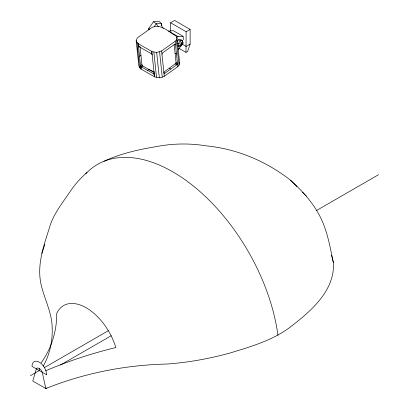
<?xml version="1.0" encoding="UTF-8"?>
<svg xmlns="http://www.w3.org/2000/svg" width="409" height="409" viewBox="0 0 409 409"><rect width="100%" height="100%" fill="white"/><g stroke="black" fill="none" stroke-linecap="round" stroke-linejoin="round"><path stroke-width="0.61" d="M154.244 72.597L142.889 66.043L141.494 67.035L140.885 68.963L139.704 67.73L138.85 65.982L136.166 40.66L136.887 38.732L138.048 37.352L151.586 27.735C160.553 22.878 168.963 32.188 176.284 36.197L177.02 38.027L179.704 63.349L178.989 65.271L177.823 66.657L164.285 76.273L162.261 77.158L159.346 77.812L154.51 76.826L140.885 68.963L140.89 66.427L140.532 65.619L141.928 64.622L140.021 46.611M152.179 54.847L151.821 54.034L151.826 51.503L138.201 43.64L137.02 42.408L136.166 40.66M178.825 48.272L185.977 52.398L186.136 31.723L190.129 29.407L174.612 20.45L170.619 22.766L170.619 31.069M86.999 172.491C80.322 178.268 74.479 184.934 69.617 192.302C62.761 202.47 54.939 212.215 50.665 223.856C44.673 243.37 36.406 263.647 41.069 284.393C44.417 299.286 52.301 313.141 52.209 328.775C52.562 341.73 49.622 354.838 43.231 366.152M161.959 54.295L162.721 52.766L174.536 44.366L175.134 44.238L175.492 44.678L174.556 44.136M163.973 72.076L175.839 63.349L176.059 62.5L174.152 44.484M163.932 72.93L164.29 73.364L164.888 73.237L176.708 64.842L177.465 63.313L176.059 62.5M41.825 253.396L44.883 244.398M190.129 29.407L190.134 44.085L187.598 51.462L185.977 52.398M154.152 73.482L153.932 73.957L154.51 76.826L151.826 51.503L156.662 52.495L161.606 50.951L175.139 41.335L176.305 39.954L177.02 38.027M177.716 45.772L178.59 46.278L180.855 46.099L182.552 40.593L180.804 39.586L178.539 39.76L177.22 41.652M140.885 68.963L138.201 43.64L138.779 46.508L138.554 46.984L139.489 46.319M41.089 362.906C51.452 348.632 56.902 331.024 56.718 313.406A45.368 26.191 60 0 1 86.279 307.829A45.368 26.191 60 0 1 115.834 347.538C91.887 353.381 68.364 361.055 45.706 370.784M148.804 29.785L148.682 28.61L153.472 21.738L158.948 21.314L161.361 23.4L162.276 27.628L163.401 28.277M154.229 26.738L156.279 23.794L161.361 23.4L161.616 25.793M180.855 46.099L182.833 43.262L182.552 40.593L180.287 40.767L178.539 39.76M183.35 42.562L178.232 49.515M182.833 43.262L178.59 46.278L178.309 43.61L180.287 40.767L181.729 44.1L178.309 43.61L177.434 43.103M139.541 56.299L140.941 55.307M141.928 64.622L142.291 65.435L140.89 66.427L141.494 67.035L153.932 73.957M147.439 70.471L148.84 69.474L154.433 71.989M153.39 73.901L154.321 73.242M46.923 387.911L45.813 388.55L42.245 372.262L41.365 370.375L39.295 368.304L37.229 367.982L36.345 368.857L32.776 381.024L45.813 388.55C84.382 373.044 125.773 364.951 167.301 364.02C188.38 362.476 209.26 358.693 229.633 353.125C251.07 346.571 273.376 340.262 291.32 326.264C311.295 310.83 335.017 290.395 333.427 262.655C330.211 248.11 327.854 233.253 321.54 219.618C314.485 204.183 302.982 191.632 290.6 180.272C266.397 161.274 236.959 148.856 206.264 145.865C189.868 143.155 173.135 143.401 156.816 146.529C138.738 149.536 120.686 153.487 103.988 161.274M190.134 44.085L186.141 46.406L181.857 43.932M30.394 375.702L39.295 370.559L39.295 368.304M44.269 367.691L108.375 330.676M316.162 210.712L378.606 174.658M60.43 365.058L111.309 335.682M176.432 37.275L178.217 36.677L183.094 36.304L183.457 39.75M138.779 46.508L151.821 54.034M148.682 28.61L149.73 29.131M170.619 22.766L186.136 31.723M183.094 36.304L173.431 30.726L168.554 31.099L178.217 36.677M175.072 53.18L176.478 53.993M175.839 63.349L177.245 64.162M175.297 64.029L176.708 64.842M169.392 68.226L170.798 69.039M163.953 72.695L164.888 73.237M153.472 21.738L156.279 23.794L158.544 26.841M302.573 192.25L306.372 196.023M290.6 180.272L296.975 186.616M142.291 65.435L142.889 66.043M179.336 62.434L179.704 63.349M331.505 255.303L333.427 262.655M176.305 39.954L178.989 65.271M175.139 41.335L177.823 66.657M161.606 50.951L164.285 76.273M159.576 51.836L162.261 77.158M156.662 52.495L159.346 77.812M153.861 52.127L156.545 77.449M137.02 42.408L139.704 67.73M85.721 173.805A150.66 86.984 60 0 1 196.524 188.61A150.66 86.984 60 0 1 277.941 335.36M46.58 374.767L32.009 366.357A10.302 5.951 60 0 1 39.295 362.149A10.302 5.951 60 0 1 46.58 374.767"/></g></svg>
